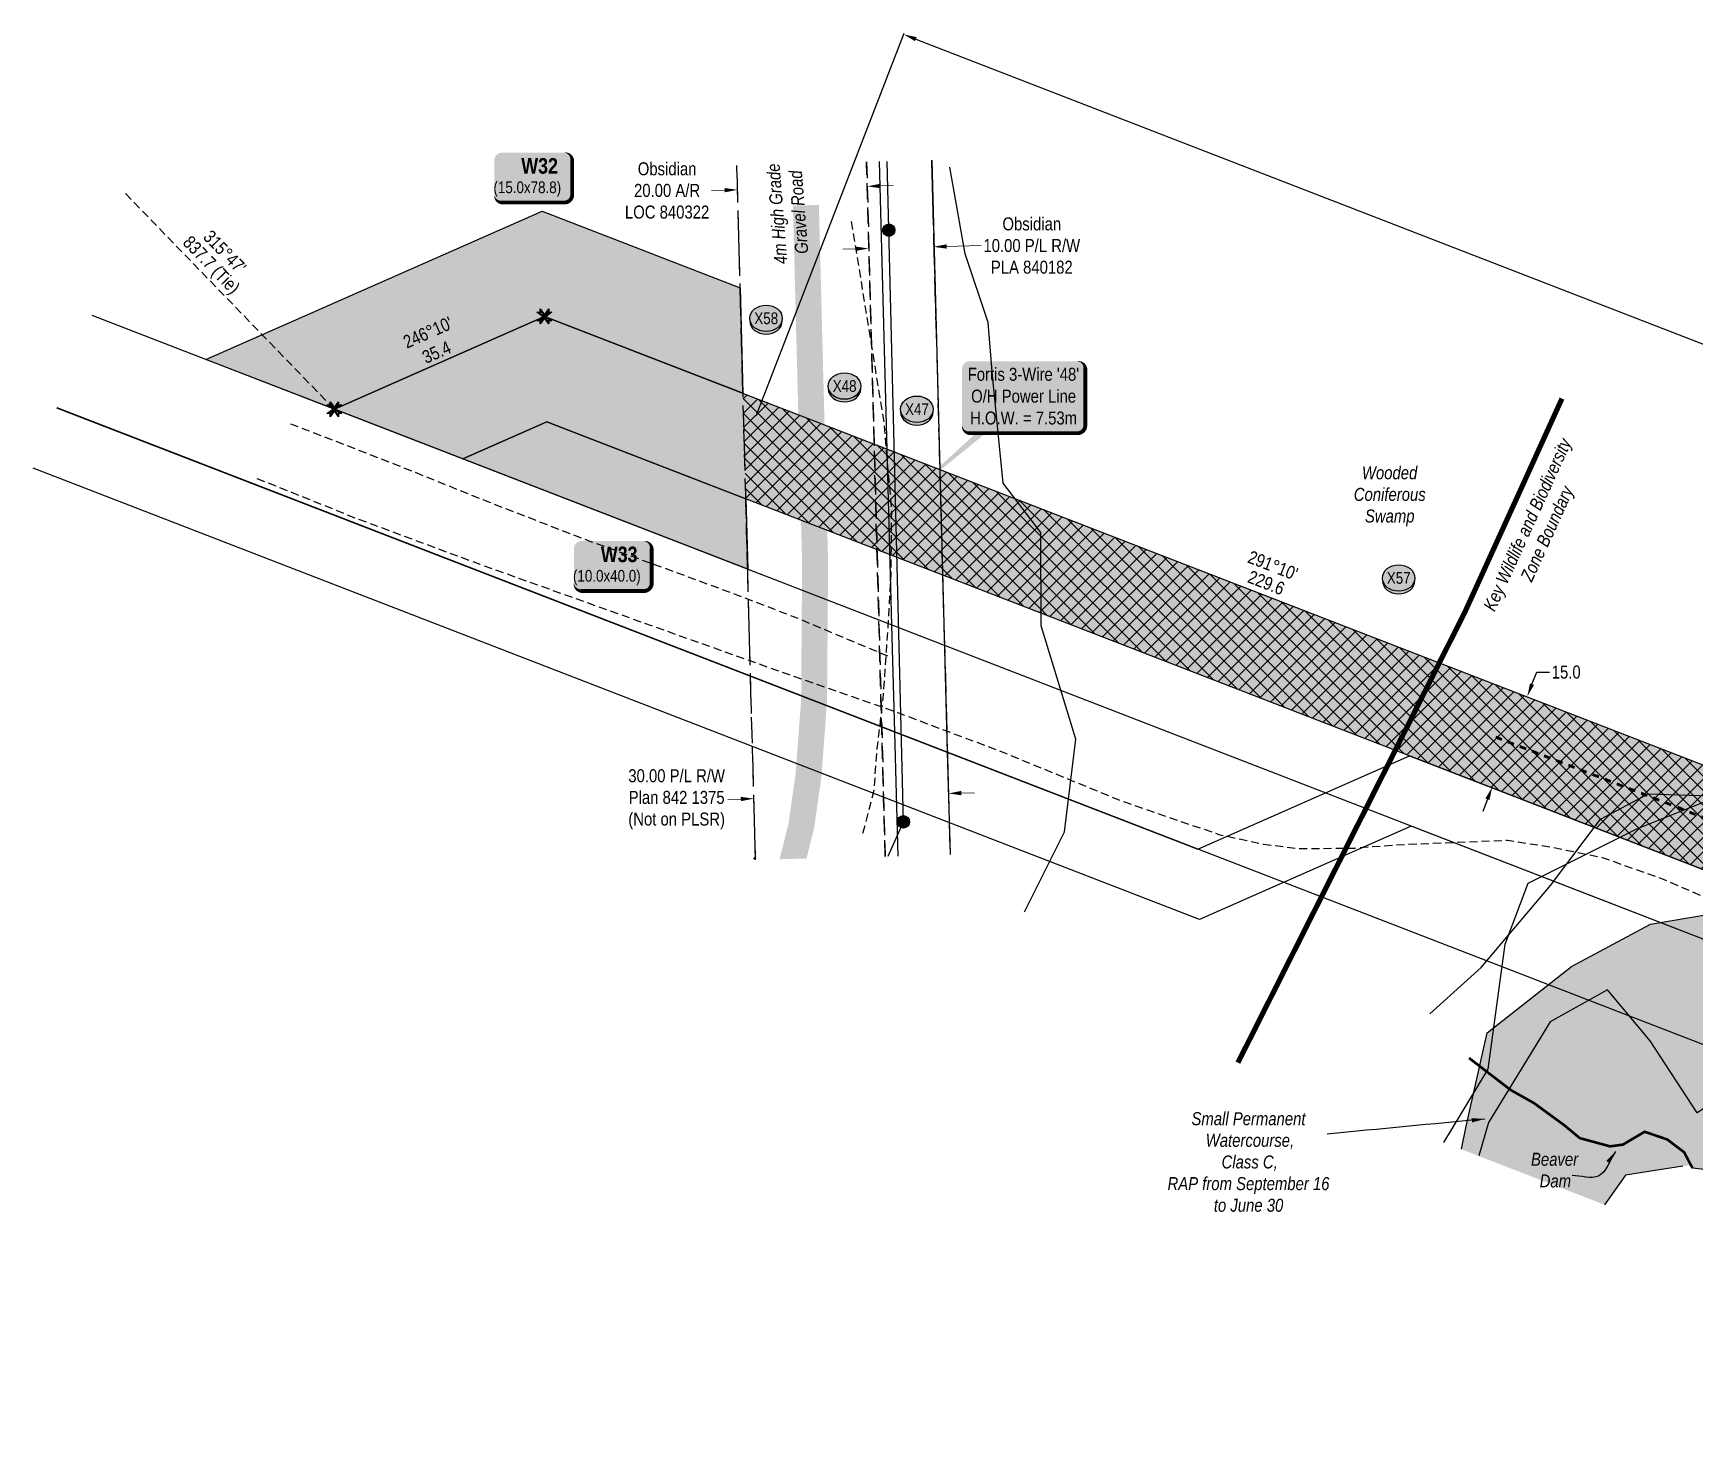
# Model space of a CAD drawing. Extents: x 633209 to 644713, y 5826006 to 5832721.
# Drawn here: x 635725 to 637005, y 5829983 to 5831067 of the extents above; entities that cross this region are included whole.
import ezdxf
from ezdxf.enums import TextEntityAlignment as Align

# ---------------------------------------------------------------- set-up
doc = ezdxf.new("R2010")
doc.units = 0
doc.header["$LTSCALE"] = 5
doc.header["$PDSIZE"] = 0.5
for name, pattern in [('DASHDOT2', [12.7, 6.35, -3.175, 0, -3.175]), ('foc-ACCESSROAD', [3.75, 2.5, -1.25]), ('foc-FLOWLINE', [3.75, 2.5, -1.25]), ('foc-MONUMENT-BDYS', [6, 4, -2]), ('foc-PROPOSED-HP', [2, 1, -1]), ('foc-TIELINE', [1.875, 1.25, -0.625]), ('POWERLINE5', [7.799999999999997, 2.399999999999999, -0.6, 0.6, -0.6, 0.6, -0.6, 2.399999999999999]), ('UG_PIPE', [1.875, 1.25, -0.625])]:
    doc.linetypes.add(name, pattern=pattern)
doc.layers.get('Defpoints').update_dxf_attribs({"color": 9})
for name, color, linetype, lineweight in [('AS-GENERAL', 48, 'Continuous', 18), ('C-AR-T', 13, 'Continuous', 9), ('C-RW-T', 13, 'Continuous', 9), ('F-RW-T', 190, 'Continuous', 9), ('PROPOSED HP', 240, 'foc-PROPOSED-HP', 60), ('T-TEXT', 48, 'Continuous', 18)]:
    doc.layers.add(name, color=color, linetype=linetype, lineweight=lineweight)
for name, color, linetype in [('AS-PIPE-UG', 44, 'UG_PIPE'), ('AS-POWER', 104, 'foc-POWER'), ('AS-POWER-EXISTING', 72, 'POWERLINE5'), ('AS-ROADS', 254, 'Continuous'), ('AS-WILDLIFE', 131, 'DASHDOT2'), ('C-AR', 13, 'foc-ACCESSROAD'), ('C-RW', 13, 'Continuous'), ('F-EZE', 190, 'foc-FLOWLINE'), ('F-RW', 190, 'Continuous'), ('L-BD', 7, 'Continuous'), ('L-BD1', 253, 'Continuous'), ('L-MON', 1, 'Continuous'), ('L-MON-PLAN', 7, 'foc-MONUMENT-BDYS'), ('L-TIE', 7, 'foc-TIELINE'), ('P-CROSSINGS', 250, 'Continuous'), ('P-PROPOSED', 10, 'Continuous'), ('P-PROPOSED-H', 21, 'Continuous'), ('P-TEMP-BLOCKS', 250, 'Continuous'), ('P-TEMP-BLUE-BORE-H', 131, 'Continuous'), ('P-TEMP-H', 41, 'Continuous'), ('P-TEMP-NO CUT-H', 104, 'Continuous'), ('P-TEMP-NO CUT-T', 143, 'Continuous'), ('P-TEMP_WORKSPACE', 46, 'Continuous'), ('P-TXT', 4, 'Continuous'), ('T-SLOPE', 48, 'Continuous'), ('T-WATER', 160, 'Continuous'), ('T-WATER-H', 133, 'Continuous'), ('T-WATER-T', 170, 'Continuous'), ('WETLAND', 143, 'Continuous'), ('WETLAND-T', 146, 'Continuous')]:
    doc.layers.add(name, color=color, linetype=linetype)
doc.styles.add('175L', font='ARIALN.TTF', dxfattribs={"height": 20})
doc.styles.add('80', font='ARIALN.TTF', dxfattribs={"height": 10})
doc.styles.add('80CG', font='ARIALN.TTF', dxfattribs={"height": 10})
doc.styles.add('80L', font='ARIALN.TTF', dxfattribs={"height": 10})
doc.styles.add('80LS', font='ARIALNI.TTF', dxfattribs={"height": 10})
doc.styles.add('BOLD', font='ARIALNB.TTF')
doc.styles.add('Crossing', font='ARIALN.TTF', dxfattribs={"height": 10})
doc.styles.add('foc-LtypeFont', font='ARIALN.TTF', dxfattribs={"height": 7.349999999999999})
doc.linetypes.add('foc-POWER', pattern='A,6,-1,["P",foc-LtypeFont,S=0.2,R=0,X=-0.625,Y=-0.75],-1.239999999999999,4', length=12.24)
doc.linetypes.add('foc-TOPO-flowdirection-NOLINE', pattern='A,0,[">",foc-LtypeFont,S=0.3,R=0,X=0,Y=-0.945],-20,[">",foc-LtypeFont,S=0.3,R=0,X=0,Y=-0.945],0', length=20)
doc.dimstyles.new('Compass 5 000', dxfattribs={"dimscale": 5, "dimtxt": 9, "dimasz": 2, "dimexe": 0.2, "dimexo": 0.0625, "dimgap": 0.5, "dimtad": 0, "dimtih": 1, "dimtoh": 1, "dimzin": 0, "dimdsep": 46, "dimtxsty": '80CG', "dimcen": 0.1, "dimse1": 1, "dimse2": 1, "dimclrd": 256, "dimclrt": 256, "dimaunit": 1, "dimadec": 4, "dimazin": 0, "dimtfac": 0.06, "dimtofl": 0, "dimtmove": 0, "dimatfit": 1, "dimfxl": 0.2, "dimtolj": 1, "dimtzin": 0, "dimlwd": -1, "dimarcsym": 0})

# ---------------------------------------------------------------- blocks, each defined once
blk = doc.blocks.new('POWERPOLE')
h = blk.add_hatch(color=255)
edge = h.paths.add_edge_path()
edge.add_arc((0, 0), 0.9600000000000002, 0, 360)
at = {"linetype": 'Continuous'}
for p, q in [((0.678822509938982, -0.678822509938982), (-0.678822509938982, 0.678822509938982)), ((-0.678822509938982, -0.678822509938982), (0.678822509938982, 0.678822509938982))]:
    blk.add_line(p, q, dxfattribs=at)
blk.add_circle((0, 0), 0.9600000000000002, dxfattribs=at)
blk = doc.blocks.new('*D795')
at = {"layer": 'Defpoints', "color": 0, "transparency": 16777216}
for p in [(636272.6725003654, 5830749.202642814), (638319.099939032, 5830321.484043235), (638196.373206625, 5830004.471134376)]:
    blk.add_point(p, dxfattribs=at)
at = {"layer": 'P-TEMP-NO CUT-T', "color": 0, "lineweight": -2, "transparency": 16777216}
for p, q in [((636281.6981241382, 5830772.516546724), (636395.7602577233, 5831067.148107829)), ((638205.3988303978, 5830027.785038287), (638319.4609639829, 5830322.416599391))]:
    blk.add_line(p, q, dxfattribs=at)
at = {"layer": 'P-TEMP-NO CUT-T', "transparency": 16777216}
for p, q in [((636404.7247943364, 5831062.605302163), (637255.5198193248, 5830733.232931363)), ((638309.774377468, 5830325.094292744), (637363.3680940545, 5830691.481109959))]:
    blk.add_line(p, q, dxfattribs=at)
for points in [[(636405.3265025881, 5831064.159562424), (636404.1230860848, 5831061.051041902), (636395.3992327724, 5831066.215551673)], [(638310.3760857198, 5830326.648553004), (638309.1726692165, 5830323.540032483), (638319.099939032, 5830321.484043235)]]:
    blk.add_solid(points, dxfattribs=at)
at = {"layer": 'P-TEMP-NO CUT-T', "transparency": 16777216, "insert": (637309.4439566894, 5830712.357020661), "char_height": 10, "attachment_point": 5, "rotation": 338.83684488787344, "style": 'BOLD'}
blk.add_mtext('\\A1;TO BE BORED 412.7', dxfattribs=at)
blk = doc.blocks.new('*U778')
at = {"true_color": 0xff8aff}
h = blk.add_hatch(color=211, dxfattribs=at)
edge = h.paths.add_edge_path()
edge.add_line((-23.99999999999998, -20), (23.99999999999998, -20))
edge.add_arc((23.99999999999998, -14), 6, 270, 360)
edge.add_line((29.99999999999998, -14), (29.99999999999998, 12.5))
edge.add_arc((23.99999999999998, 12.5), 6, 0, 90)
edge.add_line((23.99999999999998, 18.5), (-23.99999999999998, 18.5))
edge.add_arc((-23.99999999999998, 12.5), 6, 90, 180)
edge.add_line((-29.99999999999998, 12.5), (-29.99999999999998, -14))
edge.add_arc((-23.99999999999998, -14), 6, 180, 270)
at = {"color": 250, "flags": 128}
blk.add_lwpolyline([(-23.99999999999998, -20, 3, 3, 0), (23.99999999999998, -20, 3, 3, 0.414213562373095), (29.99999999999998, -14, 3, 3, 0), (29.99999999999998, 12.5, 3, 0, 0.414213562373095), (23.99999999999998, 18.5, 0, 0, 0), (-23.99999999999998, 18.5, 0, 0, 0.414213562373095), (-29.99999999999998, 12.5, 0, 0, 0), (-29.99999999999998, -14, 0, 3, 0.414213562373095)], format="xyseb", close=True, dxfattribs=at)
at = {"flags": 128}
blk.add_lwpolyline([(18.4676476949893, -9.357560174422591, 0, 7.499999999999999, 0), (-3.398394867633904e-15, 3.944304526105059e-31, 0, 0, 0)], format="xyseb", dxfattribs=at)
at = {"color": 250}
for tag, p, height, style in [('TEMP_AREA_W1_001', (-9.212824010914055, 2.244292974654144), 12, 'BOLD'), ('ENTER_TEXT_001', (-30.65586630286495, -12.77706553451505), 9, '80')]:
    blk.add_attdef(tag, p, '', height=height, dxfattribs=dict(at, style=style))
blk = doc.blocks.new('*U806')
at = {"true_color": 0xff8aff}
h = blk.add_hatch(color=211, dxfattribs=at)
edge = h.paths.add_edge_path()
edge.add_line((-23.99999999999998, -20), (23.99999999999998, -20))
edge.add_arc((23.99999999999998, -14), 6, 270, 360)
edge.add_line((29.99999999999998, -14), (29.99999999999998, 12.5))
edge.add_arc((23.99999999999998, 12.5), 6, 0, 90)
edge.add_line((23.99999999999998, 18.5), (-23.99999999999998, 18.5))
edge.add_arc((-23.99999999999998, 12.5), 6, 90, 180)
edge.add_line((-29.99999999999998, 12.5), (-29.99999999999998, -14))
edge.add_arc((-23.99999999999998, -14), 6, 180, 270)
at = {"color": 250, "flags": 128}
blk.add_lwpolyline([(-23.99999999999998, -20, 3, 3, 0), (23.99999999999998, -20, 3, 3, 0.414213562373095), (29.99999999999998, -14, 3, 3, 0), (29.99999999999998, 12.5, 3, 0, 0.414213562373095), (23.99999999999998, 18.5, 0, 0, 0), (-23.99999999999998, 18.5, 0, 0, 0.414213562373095), (-29.99999999999998, 12.5, 0, 0, 0), (-29.99999999999998, -14, 0, 3, 0.414213562373095)], format="xyseb", close=True, dxfattribs=at)
at = {"flags": 128}
blk.add_lwpolyline([(25.28503932897672, 14.13731151830938, 0, 7.499999999999997, 0), (-3.398394867633905e-15, 0, 0, 0, 0)], format="xyseb", dxfattribs=at)
at = {"color": 250}
for tag, p, height, style in [('TEMP_AREA_W1_001', (-9.212824010914055, 2.244292974654144), 12, 'BOLD'), ('ENTER_TEXT_001', (-30.65586630286495, -12.77706553451505), 9, '80')]:
    blk.add_attdef(tag, p, '', height=height, dxfattribs=dict(at, style=style))
blk = doc.blocks.new('*D798')
at = {"layer": 'C-RW-T', "transparency": 16777216}
for p, q in [((636358.3989051164, 5830901.158890535), (636348.402080358, 5830900.906908888)), ((636428.4095699342, 5830902.923591133), (636454.9723201804, 5830903.593136285))]:
    blk.add_line(p, q, dxfattribs=at)
for points in [[(636358.3569081753, 5830902.825027995), (636358.4409020576, 5830899.492753075), (636368.3957298747, 5830901.410872182)], [(636428.367572993, 5830904.589728593), (636428.4515668753, 5830901.257453674), (636418.4127451757, 5830902.671609486)]]:
    blk.add_solid(points, dxfattribs=at)
at = {"layer": 'Defpoints', "color": 0, "transparency": 16777216}
for p in [(636365.136605545, 5831030.709553996), (636415.1536208459, 5831031.970291298), (636418.4127451757, 5830902.671609486)]:
    blk.add_point(p, dxfattribs=at)
at = {"layer": 'C-RW-T', "transparency": 16777216, "insert": (636494.0582683387, 5830903.593136285), "char_height": 10, "attachment_point": 5, "style": '80CG'}
blk.add_mtext('\\A1;Obsidian\\P10.00 P/L R/W\\PPLA 840182', dxfattribs=at)
blk = doc.blocks.new('*D796')
at = {"layer": 'Defpoints', "color": 0, "transparency": 16777216}
for p in [(636429.5750333879, 5830491.632609311), (636279.676200036, 5830487.619181241), (636279.9423254881, 5830477.679574979)]:
    blk.add_point(p, dxfattribs=at)
at = {"layer": 'F-RW-T', "transparency": 16777216}
for p, q in [((636439.8375764649, 5830481.960649583), (636449.8339940897, 5830482.228296117)), ((636269.9459078631, 5830477.411928445), (636259.9494902381, 5830477.144281912))]:
    blk.add_line(p, q, dxfattribs=at)
for points in [[(636269.9013001075, 5830479.07799805), (636269.9905156187, 5830475.745858841), (636279.9423254881, 5830477.679574979)], [(636439.7929687093, 5830483.626719188), (636439.8821842205, 5830480.294579979), (636429.8411588399, 5830481.69300305)]]:
    blk.add_solid(points, dxfattribs=at)
at = {"layer": 'F-RW-T', "transparency": 16777216, "insert": (636220.478139624, 5830477.144281913), "char_height": 10, "attachment_point": 5, "style": '80CG'}
blk.add_mtext('\\A1;30.00 P/L R/W\\PPlan 842 1375\\P(Not on PLSR)', dxfattribs=at)
blk = doc.blocks.new('*D801')
at = {"layer": 'Defpoints', "color": 0, "transparency": 16777216}
for p in [(636924.1572054294, 5830537.742723416), (636848.7025454617, 5830486.556932334), (636897.0866939232, 5830467.823989475)]:
    blk.add_point(p, dxfattribs=at)
at = {"layer": 'P-TXT', "transparency": 16777216}
for p, q in [((636879.3836005935, 5830565.801113971), (636882.9941442201, 5830575.126561668)), ((636882.9941442201, 5830575.126561668), (636892.9941442199, 5830575.126561668)), ((636845.092001836, 5830477.231484638), (636841.4814582104, 5830467.906036942))]:
    blk.add_line(p, q, dxfattribs=at)
for points in [[(636877.8293593107, 5830566.402871242), (636880.9378418762, 5830565.199356699), (636875.7730569679, 5830556.475666274)], [(636843.5377605532, 5830477.833241909), (636846.6462431187, 5830476.629727366), (636848.7025454617, 5830486.556932334)]]:
    blk.add_solid(points, dxfattribs=at)
at = {"layer": 'P-TXT', "transparency": 16777216, "insert": (636905.7465316684, 5830575.126561669), "char_height": 10, "attachment_point": 5, "style": '80CG', "bg_fill": 3, "box_fill_scale": 1.1, "bg_fill_color": 256, "bg_fill_true_color": 13158600, "bg_fill_transparency": 0}
blk.add_mtext('\\A1;15.0', dxfattribs=at)
blk = doc.blocks.new('xing2')
h = blk.add_hatch(color=50)
h.dxf.hatch_style = 1
edge = h.paths.add_edge_path()
edge.add_ellipse((0, 0), major_axis=(-12.5, 0), ratio=0.8162973455633619, start_angle=0, end_angle=360)
h = blk.add_hatch(color=250)
h.dxf.hatch_style = 1
edge = h.paths.add_edge_path()
edge.add_ellipse((0, -2.047489049626165), major_axis=(-12.5, 0), ratio=0.8162973455633619, start_angle=0, end_angle=180)
edge.add_line((12.5, -2.047489049626165), (12.5, 0))
edge.add_ellipse((0, 0), major_axis=(-12.5, 0), ratio=0.8162973455633619, start_angle=0, end_angle=180, ccw=False)
edge.add_line((-12.5, 0), (-12.5, -2.047489049626165))
at = {"color": 250}
blk.add_ellipse((0, 0), major_axis=(-12.5, 0), ratio=0.8162973455633619, dxfattribs=at)
blk.add_ellipse((0, -2.047489049626165), major_axis=(-12.5, 0), ratio=0.8162973455633619, start_param=0, end_param=3.141592653589793, dxfattribs=at)
at = {"color": 250, "style": 'Crossing'}
blk.add_attdef('CROSSING', text='', height=9, dxfattribs=at).set_placement((0.08916442567715421, 0.0199513138486509), align=Align.MIDDLE_CENTER)
at = {"color": 250, "style": 'Crossing', "flags": 1}
for tag, p in [('OWNER', (0.08916442567715421, -12.49201765665748)), ('DESCRIPTION', (0.08916442567715421, -25.770021277247)), ('LOCATION', (0.08916442567715421, -39.30337514164421)), ('DWG_REF', (0.08916442567715421, -52.83672900604233))]:
    blk.add_attdef(tag, text='', height=9, dxfattribs=at).set_placement(p, align=Align.MIDDLE_CENTER)
blk = doc.blocks.new('*U805')
h = blk.add_hatch(color=255)
edge = h.paths.add_edge_path()
edge.add_line((-41.49999999999999, -28.5), (41.49999999999999, -28.5))
edge.add_arc((41.49999999999999, -22.5), 6, 270, 360)
edge.add_line((47.49999999999999, -22.5), (47.49999999999999, 21))
edge.add_arc((41.49999999999999, 21), 6, 0, 90)
edge.add_line((41.49999999999999, 27), (-41.49999999999999, 27))
edge.add_arc((-41.49999999999999, 21), 6, 90, 180)
edge.add_line((-47.49999999999999, 21), (-47.49999999999999, -22.5))
edge.add_arc((-41.49999999999999, -22.5), 6, 180, 270)
at = {"color": 104, "flags": 128}
blk.add_lwpolyline([(-41.49999999999999, -28.5, 3, 3, 0), (41.49999999999999, -28.5, 3, 3, 0.414213562373095), (47.49999999999999, -22.5, 3, 3, 0), (47.49999999999999, 21, 3, 0, 0.414213562373095), (41.49999999999999, 27, 0, 0, 0), (-41.49999999999999, 27, 0, 0, 0.414213562373095), (-47.49999999999999, 21, 0, 0, 0), (-47.49999999999999, -22.5, 0, 3, 0.414213562373095)], format="xyseb", close=True, dxfattribs=at)
blk.add_lwpolyline([(-95.31163664673363, -82.07744034010275, 0, 7.499999999999997, 0), (-3.398394867633904e-15, -1.479114197289397e-31, 0, 0, 0)], format="xyseb", dxfattribs=at)
at = {"color": 104, "style": '80'}
blk.add_attdef('ENTER_TEXT_001', (-26.84515688949523, -4.918144611186903), '', height=10, dxfattribs=at)
blk = doc.blocks.new('TEMP')
h = blk.add_hatch(color=255)
h.dxf.hatch_style = 1
h.paths.add_polyline_path([(-1.152061661774314, -0.6656854195645795), (-0.6656854224511335, -0.6656854195645795), (-0.6656854224511333, -1.152061655686338), (-5.273248504522599e-10, -0.2514284436956581), (0.6656854183820542, -1.152061663420681), (0.6656854183820542, -0.6656854208922597), (1.152061656810019, -0.6656854053035203), (0.2514284429676993, 5.273251835191672e-10), (1.152061671303363, 0.6656854258011662), (0.6656854287749412, 0.6656854258011663), (0.6656854131859291, 1.15206166422904), (-5.274159997625816e-10, 0.2514284397220763), (-0.6656854269836914, 1.152061669657268), (-0.6656854269836914, 0.6656854303339061), (-1.152061663105632, 0.6656854303339061), (-0.2514284404497631, 5.273246284076549e-10)])
h.paths.add_polyline_path([(0.5656854229146121, 0.8485281473411305), (0.5656854319800914, 0.5656854258011663), (0.8485281444547581, 0.5656854258011663), (0.08318903393992505, -1.110223024625157e-16), (0.8485281399220184, -0.5656854150320215), (0.5656854183820542, -0.5656854240973189), (0.5656854183820542, -0.8485281365719858), (1.110223024625157e-16, -0.08318903609469996), (-0.5656854224511336, -0.848528132039064), (-0.5656854224511336, -0.5656854195645794), (-0.8485281349258003, -0.5656854195645796), (-0.08318903284889523, 0), (-0.8485281394583577, 0.5656854303339061), (-0.5656854269836913, 0.5656854303339061), (-0.5656854269836913, 0.8485281428085727), (0, 0.08318903069412065)], flags=16)
h = blk.add_hatch(color=1)
h.dxf.hatch_style = 1
h.paths.add_polyline_path([(-0.06915469535651364, -0.01037320604065278), (-0.08318903284889517, 5.551115123125783e-17), (-0.8485281349258, -0.5656854195645791), (-0.5656854224511336, -0.5656854195645792), (-0.5656854224511336, -0.8485281320390639), (0.06915469936647578, 0.01037320361108768), (0.08318903393992527, 1.110223024625157e-16), (0.8485281444547581, 0.5656854258011663), (0.5656854319800914, 0.5656854258011663), (0.5656854229146121, 0.8485281473411306)])
at = {"color": 1}
for p, q in [((-0.0831890328488953, 0), (0.0831890339399252, 0)), ((0, 0.0831890306941205), (0, -0.08318903609469999))]:
    blk.add_line(p, q, dxfattribs=at)
at = {"color": 255, "flags": 128}
blk.add_lwpolyline([(-0.251428440449763, 5.27325e-10), (-1.152061663105632, 0.6656854303339061), (-0.6656854269836914, 0.6656854303339061), (-0.6656854269836914, 1.152061669657268), (-5.274159999999999e-10, 0.2514284397220763), (0.6656854131859291, 1.15206166422904), (0.6656854287749412, 0.6656854258011663), (1.152061671303363, 0.6656854258011663), (0.2514284429676991, 5.27325e-10), (1.152061656810019, -0.6656854053035204), (0.6656854183820542, -0.6656854208922596), (0.6656854183820542, -1.152061663420681), (-5.27325e-10, -0.2514284436956586), (-0.6656854224511335, -1.152061655686338), (-0.6656854224511335, -0.6656854195645793), (-1.152061661774314, -0.6656854195645793)], close=True, dxfattribs=at)
at = {"color": 1, "flags": 128}
blk.add_lwpolyline([(-0.0831890328488953, 0), (-0.8485281394583578, 0.5656854303339061), (-0.5656854269836913, 0.5656854303339061), (-0.5656854269836913, 0.8485281428085727), (0, 0.0831890306941205), (0.5656854229146121, 0.8485281473411305), (0.5656854319800914, 0.5656854258011663), (0.8485281444547581, 0.5656854258011663), (0.0831890339399252, 0), (0.8485281399220184, -0.5656854150320214), (0.5656854183820542, -0.5656854240973189), (0.5656854183820542, -0.8485281365719856), (0, -0.08318903609469999), (-0.5656854224511335, -0.848528132039064), (-0.5656854224511335, -0.5656854195645792), (-0.8485281349258001, -0.5656854195645792)], close=True, dxfattribs=at)
blk = doc.blocks.new('*D914')
at = {"layer": 'C-AR-T', "transparency": 16777216}
for p, q in [((636257.3919539703, 5830946.293644096), (636247.3955363453, 5830946.025997562)), ((636377.3173448124, 5830949.504555877), (636387.3137624374, 5830949.772202411))]:
    blk.add_line(p, q, dxfattribs=at)
for points in [[(636257.3473462148, 5830947.9597137), (636257.4365617259, 5830944.627574491), (636267.3883715953, 5830946.561290629)], [(636377.272737057, 5830951.170625482), (636377.361952568, 5830947.838486273), (636367.3209271875, 5830949.236909344)]]:
    blk.add_solid(points, dxfattribs=at)
at = {"layer": 'Defpoints', "color": 0, "transparency": 16777216}
for p in [(636267.2414558013, 5830952.048496514), (636367.1740113935, 5830954.724115228), (636267.3883715953, 5830946.561290629)]:
    blk.add_point(p, dxfattribs=at)
at = {"layer": 'C-AR-T', "transparency": 16777216, "insert": (636213.1254135622, 5830946.025997562), "char_height": 10, "attachment_point": 5, "style": '80CG'}
blk.add_mtext('\\A1;Obsidian\\P20.00 A/R\\PLOC 840322', dxfattribs=at)

msp = doc.modelspace()

# ---------------------------------------------------------------- hatches: boundary and pattern name
at = {"layer": 'AS-ROADS'}
h = msp.add_hatch(color=256, dxfattribs=at)
h.dxf.hatch_style = 1
edge = h.paths.add_edge_path()
edge.add_line((636299.7286743345, 5830431.035654406), (636320.5013320277, 5830431.591826631))
edge.add_line((636320.5013320299, 5830431.591826615), (636326.1304520286, 5830453.708714911))
edge.add_arc((636316.4424763806, 5830456.174467417), 9.996839878321186, 345.7204464356693, 351.885217209615)
edge.add_line((636326.3392206135, 5830454.763346893), (636331.9392206168, 5830494.038346891))
edge.add_arc((636322.0424770943, 5830495.449467567), 9.996839195328302, 351.8852158159996, 355.7318122901237)
edge.add_line((636332.0115911579, 5830494.705452318), (636336.3215911589, 5830552.455452318))
edge.add_arc((636326.3524765479, 5830553.199467615), 9.9968397473865, 355.7318122320139, 359.5714834298077)
edge.add_line((636336.3490367046, 5830553.124701696), (636337.1440367043, 5830659.419701356))
edge.add_arc((636327.1474703187, 5830659.494467546), 9.99684597534429, 359.571482175953, 361.474882715596)
edge.add_line((636337.1410043826, 5830659.751773529), (636330.0560043603, 5830934.926773529))
edge.add_line((636330.0560043622, 5830934.926773532), (636310.0689482104, 5830934.412161605))
edge.add_line((636310.0689482111, 5830934.412161604), (636317.1496738864, 5830659.40317242))
edge.add_line((636317.1496738859, 5830659.403172432), (636316.3584220455, 5830553.60931837))
edge.add_line((636316.3584220435, 5830553.609318354), (636312.0983458606, 5830496.52825099))
edge.add_line((636312.0983458604, 5830496.528250993), (636306.6217204373, 5830458.118525467))
edge.add_line((636306.6217204394, 5830458.118525467), (636299.7286743366, 5830431.035654395))
at = {"layer": 'P-PROPOSED-H'}
h = msp.add_hatch(color=256, dxfattribs=at)
h.dxf.hatch_style = 1
h.paths.add_polyline_path([(637191.5834787935, 5830353.297909833), (636120.5590167971, 5830767.967603206), (636055.6946778309, 5830739.310792031), (635956.7984545445, 5830777.586237323), (636118.6677998983, 5830849.099480794), (637189.3646201964, 5830434.556640026)])
at = {"layer": 'P-TEMP-BLUE-BORE-H'}
h = msp.add_hatch(color=256, dxfattribs=at)
h.dxf.hatch_style = 1
h.paths.add_polyline_path([(636271.5829894106, 5830789.895142321), (637189.364620196, 5830434.556640029), (637191.5834787935, 5830353.297909833), (636273.762011321, 5830708.510143282)])
at = {"layer": 'P-TEMP-H'}
h = msp.add_hatch(color=256, dxfattribs=at)
h.dxf.hatch_style = 1
h.paths.add_polyline_path([(636271.5829894106, 5830789.895142321), (636118.667799898, 5830849.099480794), (635956.7984545442, 5830777.586237325), (635857.9022312431, 5830815.8616826), (636116.7765830067, 5830930.23135855), (636269.4078009588, 5830871.136965499)])
h = msp.add_hatch(color=256, dxfattribs=at)
h.dxf.hatch_style = 1
h.paths.add_polyline_path([(636275.2120606452, 5830654.351778506), (636055.6946778309, 5830739.310792031), (636120.3613113911, 5830767.880257732), (636273.762011321, 5830708.510143282)])
at = {"layer": 'P-TEMP-NO CUT-H', "ltscale": 2}
h = msp.add_hatch(dxfattribs=at)
h.set_pattern_fill('ANSI37', color=256, scale=2.4992092)
h.set_pattern_definition([(45, (-2824.811771028588, 11664.18314677346), (-5.61088467903307, 5.610884679033071), []), (135, (-2824.811771028588, 11664.18314677346), (-5.610884679033071, -5.61088467903307), [])])
h.paths.add_polyline_path([(636271.5829894106, 5830789.895142321), (637189.364620196, 5830434.556640029), (637191.5834787935, 5830353.297909833), (636273.762011321, 5830708.510143282)])
at = {"layer": 'T-WATER-H'}
h = msp.add_hatch(color=256, dxfattribs=at)
h.dxf.hatch_style = 1
h.paths.add_polyline_path([(637797.4743489709, 5830471.269989007), (637649.5506159064, 5830532.050219143), (637634.7024762771, 5830522.164467642), (637596.4124762805, 5830517.384467682), (637550.1574762943, 5830489.129467783), (637552.6574762943, 5830457.199467751), (637549.5774762942, 5830452.709467646), (637547.0024762895, 5830457.589467682), (637542.6074762932, 5830479.759467788), (637535.9574762946, 5830493.919467784), (637483.5174762774, 5830523.669467785), (637475.6174762773, 5830511.54946775), (637458.2224762776, 5830513.859467655), (637457.1824762777, 5830525.214467696), (637416.6924762807, 5830524.009467762), (637389.54747629, 5830510.104467683), (637341.2774762776, 5830516.959467795), (637228.4174762951, 5830469.234467784), (637202.5024762943, 5830395.574467747), (637204.0624762771, 5830387.174467659), (637188.8224762775, 5830327.039467653), (637172.4474762945, 5830315.739467646), (637140.8624762944, 5830329.344467691), (637127.7224762948, 5830366.449467758), (637061.4674762775, 5830396.42946765), (636970.7174762773, 5830381.019467643), (636909.8124762935, 5830348.474467656), (636844.8424762776, 5830297.229467645), (636839.0832924026, 5830271.647691279), (636862.9274762773, 5830253.329467645), (636881.0174762765, 5830243.149467647), (636904.5574762776, 5830225.949467648), (636916.2324762774, 5830216.224467684), (636939.5524762932, 5830209.899467793), (636949.3624762899, 5830211.224467745), (636966.1874762814, 5830221.154467688), (636983.5324762936, 5830215.209467761), (636996.5824762776, 5830205.399467645), (637002.9021652896, 5830193.333707762), (637058.7824762901, 5830186.904467747), (637135.9774762949, 5830153.264467644), (637224.2224762947, 5830147.39946766), (637277.8674762935, 5830168.104467655), (637330.6224762944, 5830209.134467649), (637321.1574762948, 5830234.229467646), (637333.6874762933, 5830242.449467648), (637358.1824762938, 5830236.474467645), (637361.7774762937, 5830243.389467654), (637353.0624762946, 5830263.359467646), (637336.6274762762, 5830271.874467655), (637339.4524762947, 5830307.029467646), (637333.3674762764, 5830315.559467658), (637336.3974762954, 5830357.34446765), (637362.8124762898, 5830373.459467684), (637388.4224762802, 5830424.014467753), (637387.1874762772, 5830432.649467646), (637384.5424762773, 5830470.02446769), (637389.8174762821, 5830468.999467748), (637395.4274762766, 5830438.419467644), (637409.8674762946, 5830424.859467655), (637429.1174762945, 5830450.764467655), (637428.3974762948, 5830429.73946765), (637412.4874762774, 5830390.989467644), (637416.862476282, 5830387.029467684), (637432.19747629, 5830406.754467752), (637459.6424762775, 5830420.864467649), (637478.0424762941, 5830388.029467658), (637516.6224762943, 5830374.709467642), (637566.4174762933, 5830360.069467678), (637613.3424762927, 5830347.689467754), (637694.6774762947, 5830331.749467659), (637713.1724762935, 5830332.504467644), (637710.3174762944, 5830406.239467656), (637730.3324762773, 5830400.014467647), (637740.9374762936, 5830340.949467658), (637793.0074762948, 5830355.324467686), (637835.2474762889, 5830367.17946776), (637853.1824762762, 5830419.749467648), (637826.3224762937, 5830440.719467647), (637801.042476295, 5830454.889467652)])
h = msp.add_hatch(color=256, dxfattribs=at)
h.dxf.hatch_style = 1
h.paths.add_polyline_path([(636825.1179693674, 5830207.613662709), (636935.186314306, 5830164.957394913), (636951.3724762776, 5830187.679467646), (637001.7263753865, 5830195.578564841), (636996.5824762776, 5830205.399467645), (636983.5324762939, 5830215.209467655), (636966.1874762945, 5830221.154467786), (636949.3624762774, 5830211.224467648), (636939.5524762932, 5830209.899467793), (636916.232476277, 5830216.224467783), (636904.5574762776, 5830225.949467648), (636881.0174762765, 5830243.149467647), (636862.9274762773, 5830253.329467645), (636839.0832924026, 5830271.647691279), (636828.4024762947, 5830224.204467645)])

# ---------------------------------------------------------------- linework, layer by layer
at = {"layer": 'AS-GENERAL', "const_width": 1.999367359999996, "flags": 128}
msp.add_lwpolyline([(636830.8674762931, 5830277.95946766), (636862.9274762726, 5830253.329467646), (636881.0174762709, 5830243.149467641), (636904.5574762723, 5830225.949467645), (636916.2324762723, 5830216.224467821), (636939.5524762932, 5830209.899467842), (636949.3624762731, 5830211.224467642), (636966.1874762948, 5830221.154467828), (636983.5324762934, 5830215.209467662), (636996.5824762733, 5830205.399467642), (637002.9724762926, 5830193.199467648)], dxfattribs=at)
at = {"layer": 'AS-PIPE-UG', "flags": 128}
for points in [[(636364.027476293, 5830451.079467661), (636372.4474762935, 5830483.139467663), (636375.0724762913, 5830516.114467642), (636379.8824762907, 5830557.989467824), (636383.2274762952, 5830607.174467827), (636385.707476316, 5830650.744467825), (636386.1774762938, 5830699.214467645), (636380.4874762936, 5830766.949467646), (636354.9374762953, 5830923.979467642)], [(635922.9574762951, 5830766.459467643), (636002.1824762715, 5830735.82946784), (636074.2124763137, 5830706.734467642), (636148.7824762932, 5830677.86446764), (636211.1224762729, 5830655.224467821), (636266.8174763152, 5830634.729467645), (636314.6174762731, 5830616.299467658), (636382.8974763148, 5830587.61946766)], [(635897.2074763158, 5830724.339467643), (635973.167476295, 5830693.789467647), (636068.8274763135, 5830658.244467662), (636141.7524762934, 5830632.179467647), (636232.3274762733, 5830599.834467674), (636306.497476316, 5830573.454467661), (636391.4424763152, 5830543.73946748), (636472.5024762934, 5830513.214467661), (636563.3924762729, 5830475.794467643), (636638.7924762949, 5830449.934467648), (636672.6224762732, 5830442.589467643), (636700.732476295, 5830439.184467646), (636742.8424762951, 5830439.674467646), (636774.8674762713, 5830442.189467646), (636860.5974762711, 5830445.749467642), (636895.1824762922, 5830440.229467836), (636933.4074762734, 5830432.454467647), (636979.6074762954, 5830416.019467641), (637017.9574762954, 5830399.38946765), (637391.8474762728, 5830254.484467655), (637435.7574762953, 5830238.584467642), (637495.2074762731, 5830210.79446764), (637551.0874762951, 5830179.234467641), (637589.9424762954, 5830149.919467661), (637609.6974762952, 5830133.229467824), (637642.2224762829, 5830106.979467646), (637666.2074762951, 5830074.059467645), (637721.9124762729, 5830024.374467822), (637811.207476273, 5829983.174467659)]]:
    msp.add_lwpolyline(points, dxfattribs=at)
at = {"layer": 'AS-POWER', "flags": 128}
msp.add_lwpolyline([(636383.3081648498, 5830433.273432134), (636395.1624762712, 5830459.804467643), (636382.5766188346, 5830968.474035617)], dxfattribs=at)
at = {"layer": 'AS-WILDLIFE', "const_width": 3.998734719999992, "flags": 128}
msp.add_lwpolyline([(636652.8608086364, 5830274.370799677), (636827.54006501, 5830621.02916988), (636875.3520652672, 5830726.029461977), (636902.4560149957, 5830785.777857478)], dxfattribs=at)
at = {"layer": 'C-AR', "flags": 128}
for points in [[(636279.8923952063, 5830431.132789546), (636281.1452533702, 5830432.751028584), (636266.88460939, 5830965.376469431)], [(636366.8171649651, 5830968.052088143), (636376.2633818737, 5830615.242253524), (636378.4683889641, 5830532.886724922), (636381.137016068, 5830433.215301264)]]:
    msp.add_lwpolyline(points, dxfattribs=at)
at = {"layer": 'C-RW'}
for points in [[(636391.1302716307, 5830433.482863138), (636388.573476639, 5830528.977432741), (636386.3685139992, 5830611.331301034), (636376.8104205254, 5830968.319650018)], [(636416.9649820621, 5830969.394758076), (636428.9938273433, 5830513.340263323), (636431.1032938615, 5830434.55311064)], [(637193.0605909503, 5830299.203314286), (635770.3541132481, 5830849.765791252)], [(635742.9037650654, 5830778.831447171), (637195.300857287, 5830217.160592489)]]:
    msp.add_lwpolyline(points, dxfattribs=at)
at = {"layer": 'F-EZE', "flags": 128}
for points in [[(636381.1370160778, 5830433.215301264), (636379.9183530433, 5830478.731544631), (636366.8171649828, 5830968.052088143)], [(636416.7834427791, 5830969.389897515), (636426.7890425187, 5830595.687491174), (636428.9938273433, 5830513.340263323), (636430.4437914225, 5830459.185082898), (636431.1032938703, 5830434.553110636)]]:
    msp.add_lwpolyline(points, dxfattribs=at)
at = {"layer": 'F-RW'}
msp.add_lwpolyline([(635742.8809456385, 5830778.772479584), (636622.0270377542, 5830438.662707769), (636785.0618265065, 5830510.687393489), (637191.5834787935, 5830353.297909833), (637193.0605909503, 5830299.203314286), (636786.321969213, 5830456.599579947), (636623.2945033076, 5830384.578129404), (635724.8415778864, 5830732.157015528)], dxfattribs=at)
at = {"layer": 'L-MON-PLAN', "flags": 128}
for points in [[(636281.2044605135, 5830430.539682555), (636266.8846094082, 5830965.376469427)], [(636416.7834427707, 5830969.389897515), (636431.1032938759, 5830434.553110628)]]:
    msp.add_lwpolyline(points, dxfattribs=at)
at = {"layer": 'L-TIE'}
msp.add_line((635956.7984545442, 5830777.586237325), (635795.7243033185, 5830943.85130759), dxfattribs=at)
at = {"layer": 'P-TEMP_WORKSPACE', "flags": 128}
for points in [[(636271.5829894106, 5830789.895142321), (636118.667799898, 5830849.099480794), (635956.7984545442, 5830777.586237325), (635857.9022312431, 5830815.8616826), (636116.7765830067, 5830930.23135855), (636269.4078009588, 5830871.136965499)], [(636275.2120606452, 5830654.351778506), (636055.6946778309, 5830739.310792031), (636120.3613113911, 5830767.880257732), (636273.762011321, 5830708.510143282)]]:
    msp.add_lwpolyline(points, close=True, dxfattribs=at)
at = {"layer": 'PROPOSED HP', "flags": 128}
msp.add_lwpolyline([(637490.2861868215, 5830277.835685591), (637175.825054438, 5830399.586221681), (636847.3962664258, 5830526.744349201)], dxfattribs=at)
at = {"layer": 'T-SLOPE', "flags": 128}
msp.add_lwpolyline([(636800.8074762928, 5830311.969467658), (636840.1324762728, 5830347.604467648), (636893.6074762709, 5830410.749467646), (636932.1774762722, 5830461.929467821), (636968.9124762728, 5830481.384467827), (637032.6174762708, 5830479.424467645), (637096.8224762704, 5830468.689467642), (637173.692476293, 5830482.504467642), (637206.2224762725, 5830492.719467826)], dxfattribs=at)
at = {"layer": 'T-WATER', "linetype": 'foc-TOPO-flowdirection-NOLINE', "flags": 128}
msp.add_lwpolyline([(637773.3473576488, 5830481.183503594), (637740.176024206, 5830436.377197835), (637712.1719611004, 5830411.123675759), (637673.9250722135, 5830438.288200651), (637638.6618077265, 5830496.871664488), (637608.2552388177, 5830490.744179188), (637573.77644572, 5830410.675289061), (637505.9778613397, 5830393.955959624), (637465.5135353811, 5830443.014833349), (637386.2014024116, 5830467.852174645), (637310.9162912137, 5830467.796650441), (637277.0379911774, 5830452.739628272), (637269.5094800666, 5830411.332817083), (637280.8022467365, 5830369.926005981), (637269.5094800708, 5830317.226428125), (637265.7452245164, 5830290.876639248), (637254.4524578264, 5830260.762594763), (637213.0456467095, 5830256.998339194), (637167.8745799926, 5830238.177061426), (637128.5939047423, 5830204.828940282), (637092.5081269378, 5830237.398744986), (637041.2543300606, 5830258.3605615), (637006.5643587632, 5830235.797122167), (636970.2960709765, 5830291.104368252), (636937.6467426415, 5830330.502200754), (636893.3656955743, 5830305.808648849), (636845.854286779, 5830228.221787837), (636838.3284744989, 5830202.494017769)], dxfattribs=at)
at = {"layer": 'T-WATER', "flags": 128}
for points in [[(636825.1179693673, 5830207.613662709), (636828.4024762947, 5830224.204467645), (636844.8424762678, 5830297.229467645), (636909.8124762935, 5830348.474467656), (636970.7174762675, 5830381.019467643), (637061.4674762673, 5830396.42946765)], [(637006.5643587632, 5830235.797122167), (636970.2960709765, 5830291.104368252), (636937.6467426415, 5830330.502200754), (636893.3656955743, 5830305.808648849), (636845.854286779, 5830228.221787837), (636838.3284744989, 5830202.494017769)], [(636995.612476295, 5830194.619467647), (636951.3724762674, 5830187.679467646), (636935.1863143033, 5830164.957394914)], [(637002.9824762663, 5830193.324467654), (637058.7824762673, 5830186.904467645)]]:
    msp.add_lwpolyline(points, dxfattribs=at)
at = {"layer": 'WETLAND'}
for points in [[(636488.5217913158, 5830390.547281679), (636519.1545675595, 5830452.248794177), (636528.0775385553, 5830523.590145055), (636501.1768776369, 5830610.805049963), (636501.0444672907, 5830682.571703711), (636471.9127766222, 5830720.685817497), (636463.753417478, 5830803.447005637), (636460.3875853063, 5830844.369238422), (636442.8076563821, 5830897.175186061), (636431.0424070011, 5830963.999192609)], [(636811.5151248161, 5830212.885356232), (636845.5815689526, 5830269.412437925), (636858.5974683835, 5830365.699535438), (636876.5026858852, 5830412.58733165), (636960.0603674721, 5830454.366172435), (637079.4284840187, 5830502.11341906), (637210.7334122778, 5830549.860665689), (637329.8150453521, 5830615.513129843), (637356.1333277047, 5830645.355158944), (637357.7282833259, 5830651.956796444)]]:
    msp.add_lwpolyline(points, dxfattribs=at)

# ---------------------------------------------------------------- block references
at = {"layer": 'AS-POWER-EXISTING', "xscale": 4.9984184, "yscale": 4.9984184, "zscale": 9.9968368}
for p in [(636383.8874762728, 5830915.494467841), (636395.1624762712, 5830459.804467643)]:
    msp.add_blockref('POWERPOLE', p, dxfattribs=at)
at = {"layer": 'L-MON', "color": 5, "xscale": 4.9984184, "yscale": 4.9984184, "zscale": 4.9984184}
for p in [(636118.667799898, 5830849.099480794), (635956.7984545442, 5830777.586237325)]:
    msp.add_blockref('TEMP', p, dxfattribs=at)
at = {"layer": 'P-CROSSINGS', "color": 5}
msp.add_blockref('xing2', (636289.3896198244, 5830847.590432228), dxfattribs=at).add_auto_attribs({'CROSSING': 'X58'})
at = {"layer": 'P-CROSSINGS', "color": 104}
ref = msp.add_blockref('*U805', (636487.8068793511, 5830787.604880596), dxfattribs=dict(at, xscale=0.99968368, yscale=0.99968368, zscale=0.99968368))
ref.add_attrib('ENTER_TEXT_001', "Fortis 3-Wire '48'", (636444.6861443546, 5830799.509935789), dxfattribs={"layer": '0', "color": 104, "height": 9.9968368, "style": '80'})
ref.add_attrib('ENTER_TEXT_002', 'O/H Power Line', (636447.3490125473, 5830782.67124388), dxfattribs={"layer": '0', "color": 104, "height": 9.9968368, "style": '80'})
ref.add_attrib('ENTER_TEXT_003', 'H.O.W. = 7.53m', (636446.5204888971, 5830765.832551971), dxfattribs={"layer": '0', "color": 104, "height": 9.9968368, "style": '80'})
at = {"layer": 'P-CROSSINGS', "xscale": 0.99968368, "yscale": 0.99968368, "zscale": 0.99968368}
for p, values in [((636349.8115155029, 5830795.45487755), {'CROSSING': 'X48'}), ((636405.5380680622, 5830777.531733226), {'CROSSING': 'X47'})]:
    msp.add_blockref('xing2', p, dxfattribs=at).add_auto_attribs(values)
at = {"layer": 'P-CROSSINGS', "color": 5, "xscale": 0.99968368, "yscale": 0.99968368, "zscale": 0.99968368}
msp.add_blockref('xing2', (636776.6419497513, 5830647.608422562), dxfattribs=at).add_auto_attribs({'CROSSING': 'X57'})
at = {"layer": 'P-TEMP-BLOCKS', "color": 3, "xscale": 0.99968368, "yscale": 0.99968368, "zscale": 0.99968368}
for name, p, values in [('*U778', (636110.0119433993, 5830956.757527797), {'TEMP_AREA_W1_001': 'W32', 'ENTER_TEXT_001': '(15.0x78.8)'}), ('*U806', (636171.2847967265, 5830657.572074227), {'TEMP_AREA_W1_001': 'W33', 'ENTER_TEXT_001': '(10.0x40.0)'})]:
    msp.add_blockref(name, p, dxfattribs=at).add_auto_attribs(values)

# ---------------------------------------------------------------- texts
at = {"layer": 'AS-GENERAL', "insert": (636885.2290046024, 5830204.971705579), "char_height": 9.999999999999629, "attachment_point": 1, "style": '80L'}
msp.add_mtext_dynamic_manual_height_columns('\\pi-6.6209;{\\fArial Narrow|b0|i1|c0|p34;Beaver\\P\\pi0.057136;Dam}', width=23.55219764370917, gutter_width=50.01580499437713, heights=[0], dxfattribs=at)
at = {"layer": 'L-BD', "color": 5, "style": '175L'}
for s, p in [("315°47'", (635872.4707354723, 5830898.753854176)), ('837.7 (Tie)', (635862.239199406, 5830888.841754284))]:
    msp.add_text(s, height=9.9968368, rotation=314.0914842923339, dxfattribs=at).set_placement(p, align=Align.MIDDLE_CENTER)
at = {"layer": 'L-BD1', "color": 3, "style": '175L'}
for s, p in [("291°10'", (636679.8022575732, 5830657.304338911)), ('229.6', (636674.6588603894, 5830644.019779429))]:
    msp.add_text(s, height=9.9968368, rotation=338.8350378861008, dxfattribs=at).set_placement(p, align=Align.MIDDLE_CENTER)
at = {"layer": 'L-BD1', "color": 3, "insert": (636026.8090134213, 5830841.325350053), "char_height": 9.9968368, "width": 40.37146765627934, "attachment_point": 2, "rotation": 23.835654069817963, "style": '175L'}
msp.add_mtext("246°10' 35.4", dxfattribs=at)
at = {"layer": 'T-TEXT', "insert": (636292.8507279066, 5830927.627220621), "char_height": 9.99676999999965, "width": 77.46923947353093, "attachment_point": 2, "rotation": 94.49784432752902, "style": '80LS'}
msp.add_mtext('4m High Grade Gravel Road', dxfattribs=at)
at = {"layer": 'WETLAND-T', "insert": (636741.5545193483, 5830733.675831663), "char_height": 9.996839999999713, "attachment_point": 1, "style": '80L'}
msp.add_mtext_dynamic_manual_height_columns('\\pi6.835;{\\fArial Narrow|b0|i1|c0|p34;Wooded \\P\\pi0.56824;Coniferous \\P\\pi9.1637;Swamp}', width=55.45082125129464, gutter_width=50.01580499437709, heights=[0], dxfattribs=at)

# ---------------------------------------------------------------- dimensions: what is measured, and where the dimension line sits
at = {"layer": 'C-AR-T', "color": 5}
dim = msp.add_linear_dim(base=(636267.3883715953, 5830946.561290629), p1=(636367.1740113935, 5830954.724115228), p2=(636267.2414558013, 5830952.048496514), angle=181.5336848219611, text='Obsidian\\P20.00 A/R\\PLOC 840322', dimstyle='Compass 5 000', dxfattribs=at)
dim.commit()
dim.dimension.update_dxf_attribs({"geometry": '*D914', "text_midpoint": (636213.1254135622, 5830946.025997562), "dimtype": 161})
at = {"layer": 'C-RW-T'}
dim = msp.add_linear_dim(base=(636418.4127451757, 5830902.671609486), p1=(636365.136605545, 5831030.709553996), p2=(636415.1536208459, 5831031.9702913), angle=1.4439013162332246, text='Obsidian\\P10.00 P/L R/W\\PPLA 840182', dimstyle='Compass 5 000', dxfattribs=at)
dim.commit()
dim.dimension.update_dxf_attribs({"geometry": '*D798', "text_midpoint": (636494.0582683387, 5830903.593136285), "dimtype": 161})
at = {"layer": 'F-RW-T', "color": 5}
dim = msp.add_linear_dim(base=(636279.9423254881, 5830477.679574979), p1=(636429.5750333878, 5830491.632609311), p2=(636279.676200036, 5830487.61918124), angle=181.53368482180014, text='30.00 P/L R/W\\PPlan 842 1375\\P(Not on PLSR)', dimstyle='Compass 5 000', dxfattribs=at)
dim.commit()
dim.dimension.update_dxf_attribs({"geometry": '*D796', "text_midpoint": (636220.478139624, 5830477.144281913), "dimtype": 161})

# ---------------------------------------------------------------- leaders
at = {"layer": 'AS-GENERAL', "path_type": 1}
msp.add_leader([(636943.6876515899, 5830205.939537392), (636930.6081873821, 5830187.070902263), (636910.2576986159, 5830187.469665006)], dimstyle='Compass 5 000', dxfattribs=at)

# ---------------------------------------------------------------- next in the draw order: texts
at = {"layer": 'AS-WILDLIFE', "insert": (636841.3465908534, 5830624.996271769), "char_height": 9.999999999999675, "attachment_point": 1, "rotation": 65.59930372154638, "style": '175L', "bg_fill": 3, "box_fill_scale": 1.15, "bg_fill_color": 256, "bg_fill_true_color": 256, "bg_fill_transparency": 0}
msp.add_mtext_dynamic_manual_height_columns('\\pi0.34913;{\\fArial Narrow|b0|i1|c0|p34;Key Wildlife and Biodiversity \\P\\pi32.996;Zone Boundary}', width=144.7432832158281, gutter_width=100.0316099887547, heights=[0], dxfattribs=at)

# ---------------------------------------------------------------- next in the draw order: linework, layer by layer
at = {"layer": 'P-PROPOSED', "flags": 128}
msp.add_lwpolyline([(637191.5834787935, 5830353.297909833), (636120.5590167971, 5830767.967603206), (636055.6946778309, 5830739.310792031), (635956.7984545445, 5830777.586237323), (636118.6677998983, 5830849.099480794), (637189.3646201964, 5830434.556640026)], close=True, dxfattribs=at)

# ---------------------------------------------------------------- next in the draw order: dimensions: what is measured, and where the dimension line sits
at = {"layer": 'P-TEMP-NO CUT-T'}
dim = msp.add_linear_dim(base=(638319.099939032, 5830321.484043235), p1=(636272.6725003653, 5830749.202642815), p2=(638196.3732066253, 5830004.471134377), angle=338.83684488787344, text='TO BE BORED 412.7', dimstyle='Compass 5 000', override={"dimtxt": 2, "dimexo": 5, "dimtih": 0, "dimdec": 1, "dimtxsty": 'BOLD', "dimse1": 0, "dimse2": 0, "dimtfillclr": 256}, dxfattribs=at)
dim.commit()
dim.dimension.update_dxf_attribs({"geometry": '*D795', "text_midpoint": (637309.4439566894, 5830712.357020661), "dimtype": 161})

# ---------------------------------------------------------------- next in the draw order: texts
at = {"layer": 'T-WATER-T', "insert": (636598.2983361942, 5830236.218220146), "char_height": 9.996839999999715, "attachment_point": 1, "style": '80L', "bg_fill": 3, "box_fill_scale": 1.15, "bg_fill_color": 256, "bg_fill_true_color": 256, "bg_fill_transparency": 0}
msp.add_mtext_dynamic_manual_height_columns('\\pi18.785;{\\fArial Narrow|b0|i1|c0|p34;Small Permanent \\P\\pi29.764;Watercourse,\\P\\pi41.984;Class C,\\P\\pi0.34593;RAP from September 16\\P\\pi36.013;to June 30}', width=125.0386484834025, gutter_width=50.01580499437709, heights=[0], dxfattribs=at)

# ---------------------------------------------------------------- next in the draw order: dimensions: what is measured, and where the dimension line sits
at = {"layer": 'P-TXT'}
dim = msp.add_linear_dim(base=(636848.7025454617, 5830486.556932334), p1=(636924.1572054296, 5830537.742723417), p2=(636897.0866939233, 5830467.823989475), angle=248.835037839456, text='15.0', dimstyle='Compass 5 000', override={"dimtfill": 1}, dxfattribs=at)
dim.commit()
dim.dimension.update_dxf_attribs({"geometry": '*D801', "text_midpoint": (636905.7465316684, 5830575.126561669), "dimtype": 161})

# ---------------------------------------------------------------- next in the draw order: leaders
at = {"layer": 'T-WATER-T', "path_type": 1}
msp.add_leader([(636843.0568148943, 5830230.954469794), (636721.5929413422, 5830219.393845168)], dimstyle='Compass 5 000', override={"dimgap": 0.5, "dimtad": 0}, dxfattribs=at)

doc.saveas('drawing.dxf')
